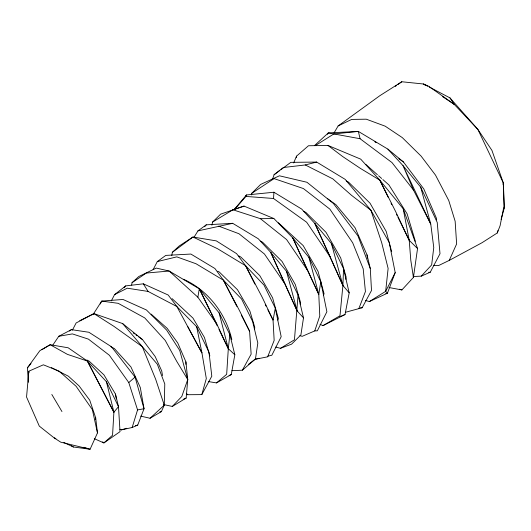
<?xml version="1.0" encoding="UTF-8"?>
<svg xmlns="http://www.w3.org/2000/svg" width="531" height="531" viewBox="0 0 531 531"><rect width="100%" height="100%" fill="white"/><g stroke="black" fill="none" stroke-linecap="round" stroke-linejoin="round"><path stroke-width="0.8" d="M185.896 364.359L185.923 361.89L177.752 342.98L167.172 328.337L151.143 314.126M234.423 209.26L246.464 194.97L273.936 192.235L301.688 209.068L314.876 223.524L331.404 243.523L343.53 268.659L342.913 285.479L339.966 315.779L322.967 325.642L320.001 324.275M254.608 329.598L254.734 327.189L249.869 311.007L237.496 289.753L219.203 271.945L217.776 271.215M28.316 382.32L27.439 367.81L39.838 350.706L50.193 344.732L68.147 347.778L87.376 361.04L106.426 381.743L113.899 412.195L112.559 435.228L103.89 442.94L94.286 438.686M193.788 237.662L197.95 230.892L206.274 224.825L232.697 223.312L258.278 238.771L270.777 252.437L286.494 271.268L298.064 295.037L294.446 339.813L280.468 348.316L275.775 347.062M322.967 325.642L345.031 314.525L349.192 292.813L342.913 285.479L330.09 256.738L306.652 222.237L273.531 198.488L273.936 192.235M300.267 304.509L300.42 302.066L295.309 284.543L282.021 261.405L262.553 242.196L260.402 241.081M345.933 279.445L346.112 276.976L340.703 257.947L326.001 232.293L305.909 212.453L303.739 211.318M163.521 404.522L172.303 406.447L186.155 398.064L187.748 379.546L185.923 361.89M97.472 432.924L92.361 409.627L76.132 386.322L59.06 371.103L43.369 364.81L28.833 371.209L26.55 397.035L39.294 426.108L54.281 437.995L60.773 442.184L90.084 449.246L97.472 432.924L95.693 417.857L89.739 400.195L79.092 385.937L68.406 376.2L51.441 367.651M131.635 285.081L132.046 282.684L138.823 276.498L156.293 268.089L169.15 271.036L199.304 288.804L219.097 312.845L229.843 334.543L228.31 348.701L226.671 374.335L216.495 382.911L208.371 381.57M497.481 231.317L497.281 232.956L482.048 242.707L449.259 260.389L438.487 265.613L433.741 265.308M503.089 184.503L503.288 182.863L491.938 150.399L477.867 129.398L449.983 97.91L429.234 87.011M251.568 194.93L251.78 193.291L260.648 184.436L279.419 175.801L306.945 182.266L333.415 203.506L357.96 235.917L370.293 268.573L371.501 290.49L362.162 307.734L345.761 312.208M389.017 287.536L401.887 289.939L413.43 277.414L417.545 248.548L403.202 208.776L379.811 180.142L360.715 159.147L327.999 145.448L308.465 145.753L296.53 156.147L293.65 162.951M298.064 295.037L303.5 317.863L300.891 334.935L291.565 344.174L280.468 348.316M299.856 335.638L302.205 336.329L314.757 330.906L319.788 315.985L318.773 294.38L320.79 281.815L308.936 257.376L292.813 237.968L273.877 218.546L244.041 206.101L232.943 209.778L212.612 222.051L211.882 225.21M296.265 157.72L296.53 156.147M216.854 324.116L197.864 297.207L199.304 288.804L216.854 324.116L228.31 348.701L234.835 354.761L231.264 374.581L216.495 382.911M171.792 255.511L172.343 252.331L179.179 246.012L192.939 237.025L216.296 240.882L236.6 253.652L245.587 265.706L264.013 285.107L275.317 308.179L281.178 336.694L271.845 355.226L267.876 356.168M275.317 308.179L273.053 320.067L274.155 340.417L267.684 356.819L254.376 359.447L259.155 358.246M95.288 419.384L95.693 417.857M186.295 394.002L187.768 394.719L201.807 394.613L206.313 378.55L201.933 352.903L196.662 326.744L176.869 306.526L168.201 295.024L143.33 283.826L125.728 285.904L114.577 294.612L111.318 300.904M497.959 230.567L497.281 232.956L500.083 225.748L503.965 206.201L503.288 182.863L477.867 129.398L454.204 104.335L449.983 97.91M501.091 219.403L504.45 207.442L503.288 182.863M119.82 429.227L121.287 429.891L132.153 427.515L137.569 409.892L128.781 382.566L109.359 355.252L88.431 339.136L72.389 333.906L58.768 336.296L52.45 345.648M277.866 320.113L278.377 318.6L272.589 297.778L259.765 275.589L240.882 257.077L238.731 255.889M272.496 179.412L274.069 174.739L283.335 167.517L305.259 164.949L316.688 162.081L345.157 179.359L370.923 210.263L389.243 242.541L395.197 272.609L387.398 293.238L369.364 301.555L365.481 300.48M323.525 295.256L324.056 293.703L318.029 271.308L303.148 245.554L278.33 222.735M92.898 314.79L101.686 301.097L123.013 299.471L146.403 309.965L166.628 330.09L179.724 350.44L187.748 379.546L181.801 396.471L172.303 406.447M234.616 209.34L245.939 196.43L246.464 194.97L245.661 196.417M358.916 308.445L365.428 291.526L363.197 268.832L352.703 242.82L329.89 209.154L303.4 188.558L274.082 178.615L251.78 193.291M132.153 427.515L137.721 425.079L144.034 408.751L140.297 387.491L130.958 366.987L114.377 348.562L110.86 346.683M140.662 416.105L150.047 418.262L161.391 411.611L164.265 405.133L164.783 383.973L157.335 364.239L122.621 323.571L93.941 313.615L79.756 320.697M449.259 260.389L456.627 243.941L455.147 221.254L448.755 200.499L435.5 175.104L421.09 156.094L402.279 137.602L385.187 126.179L366.271 119.19L351.701 119.415L338.154 125.913L334.145 132.723M100.286 303.951L101.686 301.097L118.181 303.314L144.704 317.89L165.241 340.444L176.723 361.339L187.748 379.546M395.197 272.609L385.659 291.346L369.364 301.555M72.402 330.169L76.132 322.967L93.941 313.615L113.886 326.326L142.281 346.624L155.663 379.234L164.265 405.133L150.047 418.262M153.107 269.655L157.302 261.584L165.791 255.404L190.888 254.057L214.936 268.527L223.412 280.189L241.578 299.006L252.59 321.388L257.82 343.033L255.457 358.976L242.375 370.2L231.947 370.691M413.204 276.538L421.269 276.133L430.269 272.211L440 253.725L437.225 222.416L420.678 187.124L403.022 165.652L387.856 149.118L358.372 131.422L328.297 132.916L314.471 145.62M201.807 394.613L211.803 376.18L208.975 352.153L196.662 326.744M242.375 370.2L251.136 354.15L249.59 331.211L239.508 310.642L223.412 280.189L196.045 263.761L176.81 256.871L157.302 261.584M503.653 208.875L504.45 207.442M327.481 134.33L328.297 132.916L360.071 138.73L391.978 162.559L413.483 190.025L430.754 224.036L433.761 247.526L431.657 264.936L421.269 276.133M41.936 349.597L50.193 344.732L67.43 354.376L87.376 361.04L113.899 412.195L118.493 406.646L115.466 394.062L103.917 374.82L89.029 361.08L86.819 359.985M27.439 367.81L31.01 363.556M204.674 226.724L206.274 224.825M124.121 287.762L125.728 285.904M212.612 222.051L220.617 214.172L244.041 206.101M128.781 382.566L135.073 377.11L111.497 346.783L88.909 332.267L71.406 329.645L58.768 336.296M248.488 364.319L254.827 359.46M172.343 252.331L192.939 237.025L217.511 248.7L245.587 265.706L262.141 297.141L273.053 320.067L267.856 309.779M274.069 174.739L279.864 170.451M281.151 169.502L290.802 162.353L316.688 162.081M338.154 125.913L379.798 95.726L401.794 81.754L423.512 84.004L428.902 86.4L454.204 104.335L442.608 96.655M69.461 331.039L71.406 329.645M395.256 86.394L396.564 85.464M397.872 84.542L401.794 81.754M132.046 282.684L146.304 273.06L169.15 271.036L197.864 297.207M315.407 145.56L333.873 133.938L358.372 131.422L360.071 138.73M114.577 294.612L127.248 288.2L148.076 291.419L176.869 306.526L201.933 352.903L187.702 326.519M183.188 399.378L186.155 398.064M339.88 316.715L345.031 314.525M229.06 375.457L231.264 374.581M121.287 429.891L126.763 428.285M135.372 425.769L137.721 425.079M385.785 293.61L387.398 293.238L385.659 291.346L388.121 268.427L381.709 242.767L370.923 210.263L351.476 195.282L332.864 178.901L305.259 164.949M197.95 230.892L232.697 223.312M159.844 411.943L161.391 411.611M137.569 409.892L144.034 408.751L135.073 377.11M314.757 330.906L317.332 330.813L326.89 311.75L320.79 281.815M428.617 272.257L430.269 272.211M360.509 307.774L362.162 307.734M232.943 209.778L260.422 218.679L273.877 218.546M245.939 196.43L273.531 198.488M63.839 442.496L73.404 446.996L90.084 449.246L83.858 447.288M55.835 438.48L54.281 437.995L55.748 438.686M399.617 289.196L401.887 289.939M218.692 226.133L238.957 233.733L264.418 253.984L284.808 283.7L297.108 310.894L303.5 317.863M346.398 181.031L348.548 182.153L370.027 203.187L386.216 231.456L391.692 251.747M427.8 86.254L423.512 84.004L425.557 85.358M183.547 279.279C208.013 290.178 225.755 313.609 231.815 339.475M417.545 248.548L409.228 240.337L395.582 211.438L379.811 180.142L360.443 168.427L342.674 156.539L327.999 145.448M71.34 445.662L73.404 446.996M374.846 141.77L376.174 142.713M398.794 158.696L403.454 161.988L423.791 188.936L436.442 218.281L436.482 219.9M327.421 198.587L335.977 204.734L355.033 227.713L367.021 254.887L370.293 268.573M133.235 332.937L134.562 333.893M135.89 334.849L137.217 335.804M138.545 336.76L142.527 339.628L155.171 356.527L161.716 370.923L162.519 375.596M260.422 218.679L286.594 239.561L307.442 270.206L318.773 294.38L308.936 257.376M122.621 323.571L142.527 339.628M387.856 149.118L403.454 161.988M365.826 164.431L377.382 174.692M378.603 175.774L381.643 178.476M382.858 179.558L388.938 184.961L407.091 213.787L415.368 241.326M102.669 441.852L103.89 442.94L120.026 431.663L118.493 406.646L106.426 381.743M186.58 393.63L187.768 394.719M172.057 298.608L192.972 318.102L204.435 337.484L209.858 355.929M143.33 283.826L148.076 291.419M51.819 394.467L61.954 411.565M87.376 361.04L113.899 412.195M223.412 280.189L236.872 306.427M241.359 315.175L249.59 331.211M245.587 265.706L254.867 284.072M265.261 304.641L266.004 306.108M379.811 180.142L388.168 197.233M391.075 203.181L391.798 204.667M396.518 214.325L397.248 215.812M397.971 217.298L409.228 240.337L410.788 260.223L413.43 277.414M199.304 288.804L210.761 312.467M211.477 313.947L217.206 325.775M218.998 329.472L228.31 348.701L219.097 312.845M318.773 294.38L292.813 237.968L307.442 270.206M330.09 256.738L314.876 223.524L342.913 285.479L331.404 243.523M284.808 283.7L270.777 252.437L297.108 310.894L286.494 271.268M413.483 190.025L403.022 165.652L430.754 224.036L420.678 187.124M229.843 334.543L234.835 354.761M343.53 268.659L349.192 292.813M403.202 208.776L409.228 240.337M115.466 394.062L116.302 398.867M367.021 254.887L367.406 258.139M28.833 371.209L28.939 372.828"/></g></svg>
